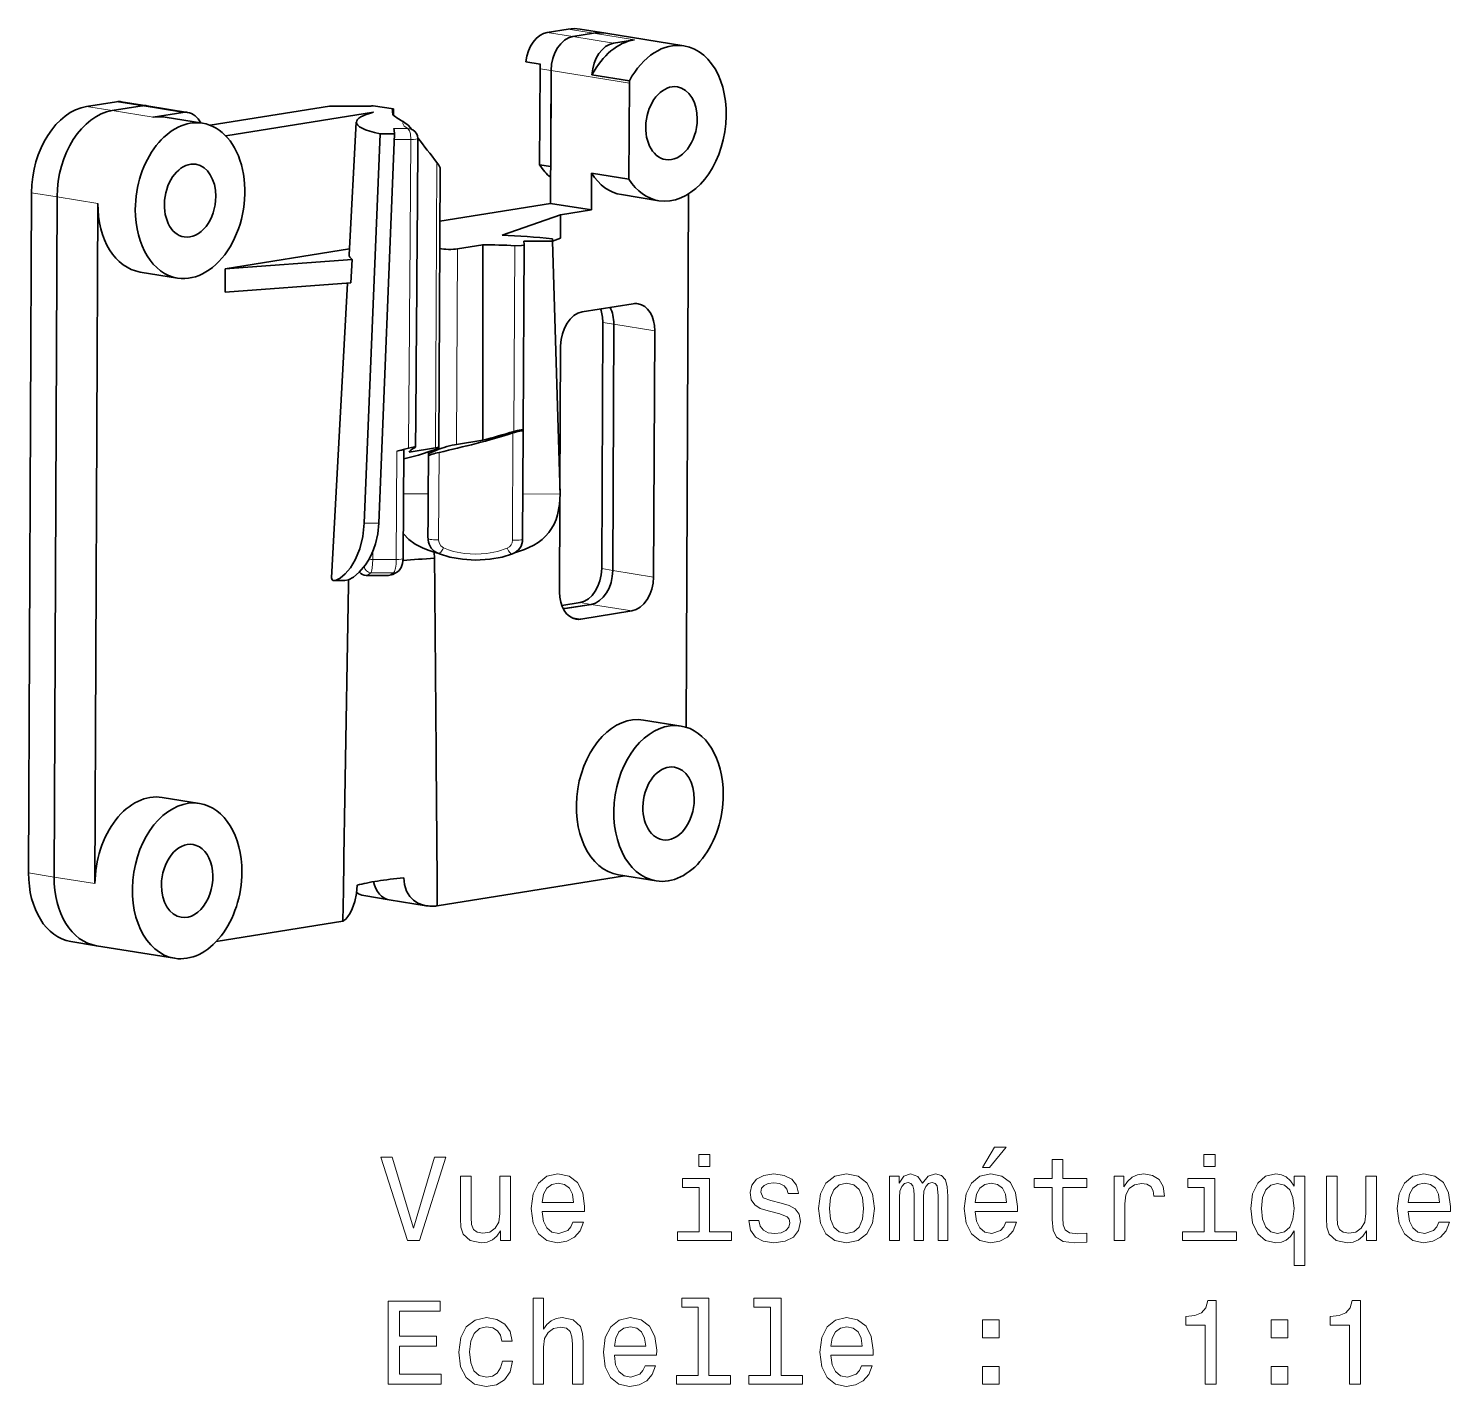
# Model space of a CAD drawing. Extents: x 386 to 1062, y 188 to 634.
# Drawn here: x 823.3 to 883.2, y 572.4 to 629.6 of the extents above; entities that cross this region are included whole.
import ezdxf

# ---------------------------------------------------------------- set-up
doc = ezdxf.new("R2010")
doc.units = 0

msp = doc.modelspace()

# ---------------------------------------------------------------- linework, layer by layer
at = {"color": 7, "lineweight": 35, "ltscale": 0.022104}
for p, q in [((845.157, 629.396), (846.03, 629.536)), ((847.104, 629.363), (846.231, 629.223)), ((846.231, 629.223), (847.104, 629.363)), ((848.822, 629.086), (847.949, 628.946))]:
    msp.add_line(p, q, dxfattribs=at)
at = {"color": 7, "lineweight": 13, "ltscale": 0.027187}
for p, q in [((847.104, 629.363), (846.03, 629.536)), ((846.231, 629.223), (845.157, 629.396)), ((828.109, 626.309), (827.035, 626.482))]:
    msp.add_line(p, q, dxfattribs=at)
at = {"color": 7, "lineweight": 35, "ltscale": 0.027187}
for p, q in [((847.616, 629.364), (846.542, 629.537)), ((826.189, 590.97), (825.115, 591.143))]:
    msp.add_line(p, q, dxfattribs=at)
at = {"color": 7, "lineweight": 13, "ltscale": 0.043501}
for p, q in [((846.231, 629.223), (847.949, 628.946)), ((847.104, 629.363), (848.822, 629.086)), ((828.109, 626.309), (829.827, 626.032)), ((847, 605.331), (848.718, 605.054))]:
    msp.add_line(p, q, dxfattribs=at)
at = {"color": 7, "lineweight": 35, "ltscale": 0.08337}
msp.add_line((847.616, 629.364), (850.908, 628.833), dxfattribs=at)
at = {"color": 7, "lineweight": 35, "ltscale": 0.015407}
msp.add_line((844.864, 628.068), (844.256, 628.166), dxfattribs=at)
at = {"color": 7, "lineweight": 35, "ltscale": 0.101029}
for p, q in [((844.835, 623.828), (844.852, 627.869)), ((848.61, 627.263), (848.593, 623.222))]:
    msp.add_line(p, q, dxfattribs=at)
at = {"color": 7, "lineweight": 13, "ltscale": 0.01178}
for p, q in [((845.318, 627.794), (844.852, 627.869)), ((847, 605.331), (846.535, 605.406))]:
    msp.add_line(p, q, dxfattribs=at)
at = {"color": 7, "lineweight": 35, "ltscale": 0.139728}
msp.add_line((845.318, 627.794), (845.293, 622.205), dxfattribs=at)
at = {"color": 7, "lineweight": 35, "ltscale": 0.101031}
msp.add_line((845.3, 623.753), (845.318, 627.794), dxfattribs=at)
at = {"color": 7, "lineweight": 13, "ltscale": 0.083376}
msp.add_line((845.318, 627.794), (848.61, 627.263), dxfattribs=at)
at = {"color": 7, "lineweight": 35, "ltscale": 0.039875}
for p, q in [((847.038, 627.615), (848.613, 627.361)), ((829.081, 625.83), (830.656, 625.576)), ((847.018, 623.476), (848.593, 623.222)), ((848.282, 622.571), (849.857, 622.317)), ((828.03, 619.315), (829.605, 619.061)), ((828.958, 597.209), (830.532, 596.955)), ((848.158, 593.95), (849.733, 593.696))]:
    msp.add_line(p, q, dxfattribs=at)
at = {"color": 7, "lineweight": 35, "ltscale": 0.031829}
for p, q in [((827.035, 626.482), (825.778, 626.28)), ((829.827, 626.032), (828.57, 625.829))]:
    msp.add_line(p, q, dxfattribs=at)
at = {"color": 7, "lineweight": 35, "ltscale": 0.02719}
msp.add_line((828.311, 626.309), (827.237, 626.482), dxfattribs=at)
at = {"color": 7, "lineweight": 13, "ltscale": 0.027189}
for p, q in [((826.852, 626.107), (825.778, 626.28)), ((824.533, 622.479), (823.46, 622.652)), ((824.41, 593.858), (823.336, 594.031))]:
    msp.add_line(p, q, dxfattribs=at)
at = {"color": 7, "lineweight": 35, "ltscale": 0.031828}
for p, q in [((826.852, 626.107), (828.109, 626.309)), ((828.109, 626.309), (826.852, 626.107))]:
    msp.add_line(p, q, dxfattribs=at)
at = {"color": 7, "lineweight": 13, "ltscale": 0.043499}
for p, q in [((826.852, 626.107), (828.57, 625.829)), ((824.533, 622.479), (826.251, 622.202)), ((847.958, 617.123), (849.676, 616.846)), ((847.913, 606.76), (849.631, 606.483)), ((824.41, 593.858), (826.128, 593.581))]:
    msp.add_line(p, q, dxfattribs=at)
at = {"color": 7, "lineweight": 35, "ltscale": 0.043499}
for p, q in [((828.311, 626.309), (830.028, 626.032)), ((845.293, 622.205), (847.011, 621.928))]:
    msp.add_line(p, q, dxfattribs=at)
at = {"color": 7, "lineweight": 35, "ltscale": 0.126992}
msp.add_line((830.979, 625.488), (835.995, 626.295), dxfattribs=at)
at = {"color": 7, "lineweight": 35, "ltscale": 0.157205}
msp.add_line((837.842, 626.038), (831.634, 625.04), dxfattribs=at)
at = {"color": 7, "lineweight": 35, "ltscale": 0.039316}
msp.add_line((837.567, 626.291), (835.995, 626.295), dxfattribs=at)
at = {"color": 7, "lineweight": 35, "ltscale": 0.001338}
msp.add_line((837.831, 626.313), (837.778, 626.305), dxfattribs=at)
at = {"color": 7, "lineweight": 35, "ltscale": 0.021751}
msp.add_line((837.831, 626.313), (838.69, 626.175), dxfattribs=at)
at = {"color": 7, "lineweight": 35, "ltscale": 0.001167}
msp.add_line((838.69, 626.175), (838.644, 626.167), dxfattribs=at)
at = {"color": 7, "lineweight": 35, "ltscale": 0.002005}
msp.add_line((838.644, 626.167), (838.65, 626.087), dxfattribs=at)
at = {"color": 7, "lineweight": 35, "ltscale": 0.004006}
msp.add_line((838.65, 626.087), (838.662, 625.928), dxfattribs=at)
at = {"color": 7, "lineweight": 35, "ltscale": 0.0067}
msp.add_line((838.69, 626.175), (838.689, 625.907), dxfattribs=at)
at = {"color": 7, "lineweight": 35, "ltscale": 0.139892}
msp.add_line((837.124, 625.626), (836.822, 620.039), dxfattribs=at)
at = {"color": 7, "lineweight": 35, "ltscale": 0.001616}
msp.add_line((838.707, 625.351), (838.711, 625.287), dxfattribs=at)
at = {"color": 7, "lineweight": 13, "ltscale": 0.014444}
msp.add_line((839.284, 625.35), (838.707, 625.351), dxfattribs=at)
at = {"color": 7, "lineweight": 35, "ltscale": 0.004088}
msp.add_line((838.711, 625.287), (838.724, 625.124), dxfattribs=at)
at = {"color": 7, "lineweight": 35, "ltscale": 0.409737}
msp.add_line((837.46, 608.749), (838.121, 625.125), dxfattribs=at)
at = {"color": 7, "lineweight": 35, "ltscale": 0.409705}
msp.add_line((838.724, 625.124), (838.07, 608.748), dxfattribs=at)
at = {"color": 7, "lineweight": 35, "ltscale": 0.015083}
msp.add_line((838.724, 625.124), (838.121, 625.125), dxfattribs=at)
at = {"color": 7, "lineweight": 13, "ltscale": 0.017618}
msp.add_line((839.419, 624.89), (838.715, 624.892), dxfattribs=at)
at = {"color": 7, "lineweight": 13, "ltscale": 0.300081}
msp.add_line((840.51, 623.923), (840.458, 611.92), dxfattribs=at)
at = {"color": 7, "lineweight": 35, "ltscale": 0.294729}
msp.add_line((840.6, 611.922), (840.651, 623.712), dxfattribs=at)
at = {"color": 7, "lineweight": 35, "ltscale": 0.011781}
msp.add_line((845.3, 623.753), (844.835, 623.828), dxfattribs=at)
at = {"color": 7, "lineweight": 35, "ltscale": 0.038698}
msp.add_line((847.018, 623.476), (847.011, 621.928), dxfattribs=at)
at = {"color": 7, "lineweight": 35}
for p, q in [((823.336, 594.031), (823.46, 622.652)), ((824.533, 622.479), (824.41, 593.858)), ((824.41, 593.858), (824.533, 622.479)), ((851, 600.161), (851.097, 622.602)), ((826.251, 622.202), (826.128, 593.581))]:
    msp.add_line(p, q, dxfattribs=at)
at = {"color": 7, "lineweight": 35, "ltscale": 0.117812}
msp.add_line((840.641, 621.457), (845.293, 622.205), dxfattribs=at)
at = {"color": 7, "lineweight": 35, "ltscale": 0.065301}
msp.add_line((845.72, 621.72), (843.253, 620.862), dxfattribs=at)
at = {"color": 7, "lineweight": 35, "ltscale": 0.024674}
for p, q in [((845.72, 621.72), (845.716, 620.733)), ((831.612, 619.451), (831.608, 618.464))]:
    msp.add_line(p, q, dxfattribs=at)
at = {"color": 7, "lineweight": 35, "ltscale": 0.032696}
msp.add_line((847.011, 621.928), (845.72, 621.72), dxfattribs=at)
at = {"color": 7, "lineweight": 35, "ltscale": 0.026837}
msp.add_line((841.379, 620.291), (842.439, 620.461), dxfattribs=at)
at = {"color": 7, "lineweight": 35, "ltscale": 0.205521}
msp.add_line((842.439, 620.461), (842.449, 612.24), dxfattribs=at)
at = {"color": 7, "lineweight": 35, "ltscale": 0.1947}
msp.add_line((844.145, 612.681), (844.185, 620.469), dxfattribs=at)
at = {"color": 7, "lineweight": 35, "ltscale": 0.003618}
msp.add_line((844.185, 620.469), (844.174, 620.614), dxfattribs=at)
at = {"color": 7, "lineweight": 35, "ltscale": 0.030193}
msp.add_line((844.174, 620.614), (845.382, 620.611), dxfattribs=at)
at = {"color": 7, "lineweight": 35, "ltscale": 0.002447}
msp.add_line((845.382, 620.611), (845.374, 620.708), dxfattribs=at)
at = {"color": 7, "lineweight": 35, "ltscale": 0.008855}
msp.add_line((845.716, 620.733), (845.381, 620.617), dxfattribs=at)
at = {"color": 7, "lineweight": 35, "ltscale": 0.266017}
msp.add_line((845.382, 620.611), (845.696, 609.975), dxfattribs=at)
at = {"color": 7, "lineweight": 35, "ltscale": 0.132255}
msp.add_line((836.835, 620.291), (831.612, 619.451), dxfattribs=at)
at = {"color": 7, "lineweight": 35, "ltscale": 0.133621}
msp.add_line((831.612, 619.451), (836.942, 619.847), dxfattribs=at)
at = {"color": 7, "lineweight": 35, "ltscale": 0.02479}
msp.add_line((836.942, 619.847), (836.893, 618.857), dxfattribs=at)
at = {"color": 7, "lineweight": 13, "ltscale": 0.205706}
msp.add_line((841.379, 620.291), (841.344, 612.063), dxfattribs=at)
at = {"color": 7, "lineweight": 13, "ltscale": 0.195504}
msp.add_line((843.747, 612.604), (843.797, 620.424), dxfattribs=at)
at = {"color": 7, "lineweight": 35, "ltscale": 0.132482}
msp.add_line((831.608, 618.464), (836.893, 618.857), dxfattribs=at)
at = {"color": 7, "lineweight": 35, "ltscale": 0.310385}
msp.add_line((836.757, 618.847), (836.086, 606.45), dxfattribs=at)
at = {"color": 7, "lineweight": 35, "ltscale": 0.05426}
for p, q in [((848.774, 617.983), (846.631, 617.638)), ((848.718, 605.054), (846.575, 604.709))]:
    msp.add_line(p, q, dxfattribs=at)
at = {"color": 7, "lineweight": 35, "ltscale": 0.259075}
for p, q in [((847.448, 606.835), (847.493, 617.198)), ((849.631, 606.483), (849.676, 616.846))]:
    msp.add_line(p, q, dxfattribs=at)
at = {"color": 7, "lineweight": 13, "ltscale": 0.011782}
for p, q in [((847.958, 617.123), (847.493, 617.198)), ((847.913, 606.76), (847.448, 606.835))]:
    msp.add_line(p, q, dxfattribs=at)
at = {"color": 7, "lineweight": 35, "ltscale": 0.259077}
msp.add_line((847.913, 606.76), (847.958, 617.123), dxfattribs=at)
msp.add_line((847.913, 606.76), (847.958, 617.123), dxfattribs=at)
at = {"color": 7, "lineweight": 35, "ltscale": 0.151811}
msp.add_line((845.691, 610.137), (845.717, 616.209), dxfattribs=at)
at = {"color": 7, "lineweight": 35, "ltscale": 0.001305}
msp.add_line((844.138, 612.629), (844.145, 612.68), dxfattribs=at)
at = {"color": 7, "lineweight": 35, "ltscale": 0.027995}
for p, q in [((842.449, 612.24), (841.344, 612.063)), ((840.458, 611.92), (839.352, 611.742))]:
    msp.add_line(p, q, dxfattribs=at)
at = {"color": 7, "lineweight": 13, "ltscale": 0.112736}
msp.add_line((843.69, 608.034), (843.71, 612.543), dxfattribs=at)
at = {"color": 7, "lineweight": 35, "ltscale": 0.113838}
for p, q in [((844.119, 608.075), (844.138, 612.629)), ((839.118, 611.822), (839.099, 607.268))]:
    msp.add_line(p, q, dxfattribs=at)
at = {"color": 7, "lineweight": 13, "ltscale": 0.113812}
msp.add_line((838.802, 607.221), (838.822, 611.774), dxfattribs=at)
at = {"color": 7, "lineweight": 35, "ltscale": 0.012872}
msp.add_line((838.822, 611.774), (839.32, 611.904), dxfattribs=at)
at = {"color": 7, "lineweight": 35, "ltscale": 0.01601}
msp.add_line((839.117, 611.452), (839.736, 611.614), dxfattribs=at)
at = {"color": 7, "lineweight": 35, "ltscale": 0.016262}
msp.add_line((839.736, 611.614), (840.355, 611.815), dxfattribs=at)
at = {"color": 7, "lineweight": 35, "ltscale": 0.038106}
msp.add_line((840.155, 611.511), (840.147, 609.987), dxfattribs=at)
at = {"color": 7, "lineweight": 13, "ltscale": 0.087241}
msp.add_line((840.149, 608.097), (840.164, 611.586), dxfattribs=at)
at = {"color": 7, "lineweight": 35, "ltscale": 0.005972}
msp.add_line((840.156, 611.75), (840.155, 611.511), dxfattribs=at)
at = {"color": 7, "lineweight": 35, "ltscale": 0.002499}
msp.add_line((840.164, 611.586), (840.177, 611.685), dxfattribs=at)
at = {"color": 7, "lineweight": 35, "ltscale": 0.010434}
msp.add_line((840.177, 611.685), (840.562, 611.848), dxfattribs=at)
at = {"color": 7, "lineweight": 35, "ltscale": 0.001799}
msp.add_line((840.177, 611.757), (840.177, 611.685), dxfattribs=at)
at = {"color": 7, "lineweight": 13, "ltscale": 0.001138}
msp.add_line((840.562, 611.893), (840.562, 611.848), dxfattribs=at)
at = {"color": 7, "lineweight": 13, "ltscale": 0.0919}
msp.add_line((840.587, 608.052), (840.603, 611.728), dxfattribs=at)
at = {"color": 7, "lineweight": 13, "ltscale": 0.003476}
msp.add_line((839.249, 609.989), (839.11, 609.989), dxfattribs=at)
at = {"color": 7, "lineweight": 13, "ltscale": 0.022453}
msp.add_line((840.147, 609.987), (839.249, 609.989), dxfattribs=at)
at = {"color": 7, "lineweight": 13, "ltscale": 0.039476}
msp.add_line((845.696, 609.975), (844.117, 609.978), dxfattribs=at)
at = {"color": 7, "lineweight": 35, "ltscale": 2.59848e-05}
msp.add_line((845.696, 609.974), (845.696, 609.975), dxfattribs=at)
at = {"color": 7, "lineweight": 35, "ltscale": 0.095045}
msp.add_line((845.673, 605.846), (845.689, 609.648), dxfattribs=at)
at = {"color": 7, "lineweight": 13, "ltscale": 0.015248}
msp.add_line((838.07, 608.747), (837.46, 608.749), dxfattribs=at)
at = {"color": 7, "lineweight": 35, "ltscale": 2.74658e-05}
msp.add_line((838.07, 608.747), (838.07, 608.748), dxfattribs=at)
at = {"color": 7, "lineweight": 13, "ltscale": 0.016118}
msp.add_line((840.137, 608.255), (840.14, 608.9), dxfattribs=at)
at = {"color": 7, "lineweight": 35, "ltscale": 0.015834}
msp.add_line((840.137, 608.256), (840.14, 608.889), dxfattribs=at)
at = {"color": 7, "lineweight": 35, "ltscale": 0.000267046}
msp.add_line((840.14, 608.889), (840.14, 608.9), dxfattribs=at)
at = {"color": 7, "lineweight": 35, "ltscale": 0.001396}
msp.add_line((840.137, 608.256), (840.139, 608.2), dxfattribs=at)
at = {"color": 7, "lineweight": 13, "ltscale": 0.00397}
msp.add_line((840.137, 608.255), (840.149, 608.097), dxfattribs=at)
at = {"color": 7, "lineweight": 13, "ltscale": 0.001379}
for p, q in [((840.139, 608.2), (840.137, 608.255)), ((840.151, 608.041), (840.149, 608.097))]:
    msp.add_line(p, q, dxfattribs=at)
at = {"color": 7, "lineweight": 35, "ltscale": 0.00397}
msp.add_line((840.139, 608.2), (840.151, 608.041), dxfattribs=at)
at = {"color": 7, "lineweight": 13, "ltscale": 0.008835}
msp.add_line((837.822, 607.223), (837.824, 607.577), dxfattribs=at)
at = {"color": 7, "lineweight": 35, "ltscale": 0.006595}
msp.add_line((840.395, 607.533), (840.414, 607.27), dxfattribs=at)
at = {"color": 7, "lineweight": 35, "ltscale": 0.000567943}
msp.add_line((840.395, 607.533), (840.413, 607.519), dxfattribs=at)
at = {"color": 7, "lineweight": 35, "ltscale": 0.00354}
msp.add_line((840.55, 607.483), (840.413, 607.519), dxfattribs=at)
at = {"color": 7, "lineweight": 13, "ltscale": 0.024497}
msp.add_line((837.822, 607.223), (838.802, 607.221), dxfattribs=at)
at = {"color": 7, "lineweight": 35, "ltscale": 0.000338776}
msp.add_line((836.086, 606.443), (836.086, 606.43), dxfattribs=at)
at = {"color": 7, "lineweight": 35, "ltscale": 0.000366367}
msp.add_line((836.087, 606.415), (836.086, 606.43), dxfattribs=at)
at = {"color": 7, "lineweight": 35, "ltscale": 0.011549}
msp.add_line((836.644, 606.331), (836.182, 606.332), dxfattribs=at)
at = {"color": 7, "lineweight": 35, "ltscale": 0.022754}
msp.add_line((838.449, 606.542), (837.539, 606.544), dxfattribs=at)
at = {"color": 7, "lineweight": 13, "ltscale": 0.023929}
msp.add_line((837.734, 606.662), (838.691, 606.66), dxfattribs=at)
at = {"color": 7, "lineweight": 35, "ltscale": 0.019416}
msp.add_line((845.768, 605.283), (846.535, 605.406), dxfattribs=at)
at = {"color": 7, "lineweight": 35, "ltscale": 0.00156}
msp.add_line((845.883, 605.151), (845.821, 605.161), dxfattribs=at)
at = {"color": 7, "lineweight": 35, "ltscale": 0.029616}
msp.add_line((845.83, 605.143), (847, 605.331), dxfattribs=at)
at = {"color": 7, "lineweight": 35, "ltscale": 0.028293}
msp.add_line((845.883, 605.151), (847, 605.331), dxfattribs=at)
at = {"color": 7, "lineweight": 13, "ltscale": 0.009937}
msp.add_line((846.183, 604.773), (846.575, 604.709), dxfattribs=at)
at = {"color": 7, "lineweight": 35, "ltscale": 0.039876}
msp.add_line((849.21, 600.466), (850.784, 600.212), dxfattribs=at)
at = {"color": 7, "lineweight": 35, "ltscale": 0.032014}
msp.add_line((840.521, 593.923), (840.531, 592.642), dxfattribs=at)
at = {"color": 7, "lineweight": 35, "ltscale": 0.199522}
msp.add_line((840.531, 592.642), (848.411, 593.909), dxfattribs=at)
at = {"color": 7, "lineweight": 35, "ltscale": 0.032141}
msp.add_line((836.578, 593.288), (836.557, 592.003), dxfattribs=at)
at = {"color": 7, "lineweight": 35, "ltscale": 0.027186}
msp.add_line((838.51, 592.902), (837.437, 593.076), dxfattribs=at)
at = {"color": 7, "lineweight": 35, "ltscale": 0.039461}
msp.add_line((838.51, 592.902), (840.068, 592.651), dxfattribs=at)
at = {"color": 7, "lineweight": 35, "ltscale": 0.134873}
msp.add_line((831.23, 591.146), (836.557, 592.003), dxfattribs=at)
at = {"color": 7, "lineweight": 35, "ltscale": 0.083376}
msp.add_line((826.189, 590.97), (829.481, 590.439), dxfattribs=at)
at = {"color": 7, "lineweight": 13}
for points in [[(839.093, 625.642), (839.087, 625.57), (839.103, 625.515), (839.142, 625.459), (839.284, 625.35)], [(839.284, 625.35), (839.311, 625.329), (839.359, 625.249), (839.396, 625.128), (839.419, 624.89)], [(840.792, 607.712), (840.679, 607.796), (840.607, 607.923), (840.587, 608.052)], [(842.145, 607.449), (841.672, 607.478), (841.215, 607.563), (840.998, 607.629), (840.792, 607.712)], [(843.474, 607.692), (843.056, 607.553), (842.607, 607.474), (842.145, 607.449)], [(837.822, 607.223), (837.793, 606.854), (837.759, 606.716), (837.734, 606.662)], [(838.802, 607.221), (838.793, 607.028), (838.766, 606.853), (838.723, 606.714), (838.691, 606.66)], [(837.539, 606.544), (837.59, 606.556), (837.734, 606.662)], [(838.691, 606.66), (838.551, 606.571), (838.449, 606.542)]]:
    msp.add_lwpolyline(points, dxfattribs=at)
at = {"color": 7, "lineweight": 35}
for points in [[(839.455, 625.319), (839.31, 625.488), (839.166, 625.597), (839.093, 625.642)], [(840.651, 623.712), (840.65, 623.717), (840.642, 623.733), (840.592, 623.812), (840.51, 623.923)], [(843.797, 620.424), (844.067, 620.431), (844.167, 620.452), (844.181, 620.461), (844.185, 620.467), (844.185, 620.469)], [(844.145, 612.68), (844.145, 612.682), (844.144, 612.683), (844.14, 612.685), (844.124, 612.686), (843.91, 612.648), (843.747, 612.604)], [(839.32, 611.904), (839.568, 611.956), (839.594, 611.958), (839.611, 611.957), (839.614, 611.955), (839.615, 611.954), (839.616, 611.952)], [(843.782, 607.499), (844.204, 607.634), (844.593, 607.818), (844.771, 607.931), (844.936, 608.058), (845.087, 608.2), (845.223, 608.356), (845.341, 608.524), (845.443, 608.706), (845.527, 608.898), (845.594, 609.101), (845.678, 609.528), (845.696, 609.974)], [(837.46, 608.749), (837.401, 608.193), (837.272, 607.671), (837.08, 607.208), (836.875, 606.87), (836.657, 606.612), (836.449, 606.439), (836.274, 606.35), (836.182, 606.332)], [(836.644, 606.331), (836.798, 606.367), (837.006, 606.482), (837.247, 606.684), (837.51, 606.998), (837.634, 607.19), (837.747, 607.403), (837.847, 607.635), (837.93, 607.883), (838.026, 608.305), (838.07, 608.747)], [(839.103, 608.294), (839.335, 608.063), (839.604, 607.869), (839.904, 607.71), (840.144, 607.613), (840.395, 607.533)], [(839.099, 607.268), (839.073, 607.047), (839.015, 606.886), (838.93, 606.762), (838.862, 606.703)], [(842.141, 607.197), (841.591, 607.228), (841.058, 607.319), (840.618, 607.455), (840.557, 607.48)], [(843.693, 607.456), (843.263, 607.323), (842.743, 607.231), (842.141, 607.197)], [(838.862, 606.703), (838.657, 606.588), (838.477, 606.543), (838.449, 606.542)], [(837.165, 593.514), (837.137, 593.166), (837.064, 592.828), (836.955, 592.522), (836.866, 592.343), (836.772, 592.196), (836.683, 592.092), (836.601, 592.029)], [(839.12, 593.828), (839.147, 593.54), (839.234, 593.27), (839.38, 593.035), (839.532, 592.883), (839.712, 592.766), (839.913, 592.686), (840.068, 592.651)]]:
    msp.add_lwpolyline(points, dxfattribs=at)
at = {"color": 7, "lineweight": 13}
for points in [[(852.001, 582.184), (851.532, 582.184), (851.532, 581.679), (852.001, 581.679)], [(863.47, 581.639), (863.767, 581.639), (864.468, 582.496), (863.974, 582.496)], [(873.254, 582.184), (872.785, 582.184), (872.785, 581.679), (873.254, 581.679)], [(840.407, 582.068), (839.529, 579.087), (838.627, 582.068), (838.148, 582.068), (839.277, 578.563), (839.782, 578.563), (840.886, 582.068)], [(866.405, 580.802), (866.405, 579.445), (866.435, 579.006), (866.576, 578.704), (866.859, 578.527), (867.338, 578.467), (867.862, 578.492), (867.862, 578.875), (867.479, 578.845), (867.131, 578.885), (866.944, 579.011), (866.864, 579.223), (866.849, 579.521), (866.849, 580.802), (867.862, 580.802), (867.862, 581.18), (866.849, 581.18), (866.849, 581.972), (866.405, 581.972), (866.405, 581.18), (865.638, 581.18), (865.638, 580.802)], [(843.609, 581.271), (843.166, 581.271), (843.166, 579.707), (843.115, 579.344), (842.969, 579.082), (842.742, 578.921), (842.444, 578.87), (842.207, 578.911), (842.056, 579.032), (841.97, 579.238), (841.95, 579.531), (841.95, 581.271), (841.506, 581.271), (841.506, 579.491), (841.522, 579.133), (841.617, 578.835), (841.91, 578.563), (842.379, 578.467), (842.631, 578.502), (842.848, 578.593), (843.035, 578.749), (843.186, 578.976), (843.186, 578.563), (843.609, 578.563)], [(844.946, 579.788), (846.721, 579.788), (846.726, 579.995), (846.646, 580.575), (846.424, 581.009), (846.071, 581.271), (845.602, 581.367), (845.143, 581.266), (844.79, 580.983), (844.563, 580.524), (844.482, 579.919), (844.558, 579.299), (844.785, 578.845), (845.133, 578.563), (845.586, 578.467), (845.98, 578.532), (846.303, 578.704), (846.54, 578.976), (846.676, 579.339), (846.237, 579.339), (846.146, 579.138), (846.015, 578.986), (845.642, 578.865), (845.354, 578.921), (845.138, 579.097), (844.996, 579.385), (844.946, 579.773)], [(844.946, 580.161), (845.001, 580.509), (845.138, 580.767), (845.344, 580.923), (845.617, 580.978), (845.884, 580.923), (846.091, 580.767), (846.217, 580.509), (846.262, 580.161)], [(851.986, 578.936), (851.986, 581.18), (850.846, 581.18), (850.846, 580.802), (851.542, 580.802), (851.542, 578.936), (850.635, 578.936), (850.635, 578.563), (852.904, 578.563), (852.904, 578.936)], [(854.992, 580.141), (854.563, 580.242), (854.246, 580.358), (854.14, 580.595), (854.17, 580.761), (854.276, 580.883), (854.447, 580.958), (854.694, 580.988), (854.932, 580.958), (855.118, 580.867), (855.239, 580.731), (855.29, 580.55), (855.723, 580.55), (855.723, 580.56), (855.648, 580.888), (855.441, 581.145), (855.118, 581.306), (854.694, 581.367), (854.266, 581.306), (853.953, 581.14), (853.756, 580.893), (853.696, 580.58), (853.741, 580.277), (853.883, 580.065), (854.115, 579.914), (854.452, 579.808), (854.947, 579.687), (855.249, 579.561), (855.33, 579.46), (855.36, 579.309), (855.315, 579.122), (855.194, 578.981), (854.997, 578.89), (854.735, 578.86), (854.457, 578.89), (854.256, 578.996), (854.12, 579.168), (854.064, 579.405), (853.635, 579.405), (853.706, 579.001), (853.913, 578.709), (854.241, 578.532), (854.694, 578.467), (855.169, 578.532), (855.517, 578.709), (855.728, 578.991), (855.804, 579.359), (855.749, 579.677), (855.592, 579.894), (855.335, 580.035)], [(856.571, 579.914), (856.651, 579.299), (856.883, 578.845), (857.251, 578.563), (857.746, 578.467), (858.235, 578.563), (858.603, 578.84), (858.835, 579.294), (858.921, 579.914), (858.835, 580.529), (858.603, 580.988), (858.235, 581.266), (857.746, 581.367), (857.251, 581.266), (856.883, 580.983), (856.651, 580.529)], [(857.024, 579.919), (857.07, 580.373), (857.211, 580.701), (857.438, 580.903), (857.746, 580.973), (858.048, 580.903), (858.275, 580.706), (858.416, 580.373), (858.467, 579.919), (858.416, 579.46), (858.275, 579.127), (858.048, 578.926), (857.746, 578.86), (857.438, 578.926), (857.211, 579.127), (857.07, 579.46)], [(859.561, 578.563), (859.97, 578.563), (859.97, 580.373), (859.995, 580.645), (860.071, 580.842), (860.187, 580.958), (860.338, 581.004), (860.459, 580.963), (860.54, 580.862), (860.58, 580.691), (860.595, 580.464), (860.595, 578.563), (860.978, 578.563), (860.978, 580.373), (861.004, 580.64), (861.079, 580.837), (861.2, 580.958), (861.352, 581.004), (861.473, 580.963), (861.553, 580.862), (861.604, 580.464), (861.604, 578.563), (862.012, 578.563), (862.012, 580.434), (861.987, 580.822), (861.906, 581.12), (861.745, 581.301), (861.483, 581.367), (861.175, 581.266), (860.938, 580.973), (860.751, 581.261), (860.439, 581.367), (860.151, 581.266), (859.955, 580.983), (859.955, 581.271), (859.561, 581.271)], [(863.162, 579.788), (864.937, 579.788), (864.942, 579.995), (864.862, 580.575), (864.64, 581.009), (864.287, 581.271), (863.818, 581.367), (863.359, 581.266), (863.006, 580.983), (862.779, 580.524), (862.698, 579.919), (862.774, 579.299), (863.001, 578.845), (863.349, 578.563), (863.803, 578.467), (864.196, 578.532), (864.519, 578.704), (864.756, 578.976), (864.892, 579.339), (864.453, 579.339), (864.362, 579.138), (864.231, 578.986), (863.858, 578.865), (863.571, 578.921), (863.354, 579.097), (863.212, 579.385), (863.162, 579.773)], [(863.162, 580.161), (863.218, 580.509), (863.354, 580.767), (863.56, 580.923), (863.833, 580.978), (864.1, 580.923), (864.307, 580.767), (864.433, 580.509), (864.478, 580.161)], [(869.012, 578.563), (869.456, 578.563), (869.456, 580.111), (869.501, 580.484), (869.638, 580.751), (869.859, 580.913), (870.157, 580.968), (870.379, 580.933), (870.545, 580.832), (870.646, 580.661), (870.682, 580.429), (871.13, 580.429), (871.07, 580.837), (870.903, 581.13), (870.626, 581.306), (870.248, 581.367), (869.991, 581.326), (869.769, 581.225), (869.572, 581.054), (869.416, 580.822), (869.416, 581.271), (869.012, 581.271)], [(873.238, 578.936), (873.238, 581.18), (872.099, 581.18), (872.099, 580.802), (872.795, 580.802), (872.795, 578.936), (871.887, 578.936), (871.887, 578.563), (874.156, 578.563), (874.156, 578.936)], [(876.582, 580.852), (876.426, 581.079), (876.249, 581.241), (876.042, 581.331), (875.805, 581.367), (875.377, 581.266), (875.044, 580.983), (874.827, 580.529), (874.751, 579.919), (874.827, 579.304), (875.044, 578.85), (875.377, 578.563), (875.805, 578.467), (876.042, 578.497), (876.244, 578.583), (876.421, 578.739), (876.582, 578.976), (876.582, 577.514), (877.026, 577.514), (877.026, 581.271), (876.582, 581.271)], [(875.205, 579.919), (875.251, 580.368), (875.392, 580.696), (875.604, 580.898), (875.881, 580.968), (876.174, 580.898), (876.396, 580.701), (876.527, 580.373), (876.577, 579.919), (876.527, 579.46), (876.396, 579.133), (876.174, 578.931), (875.881, 578.865), (875.604, 578.931), (875.392, 579.133), (875.251, 579.465)], [(880.042, 581.271), (879.598, 581.271), (879.598, 579.707), (879.547, 579.344), (879.401, 579.082), (879.174, 578.921), (878.877, 578.87), (878.64, 578.911), (878.488, 579.032), (878.403, 579.238), (878.383, 579.531), (878.383, 581.271), (877.939, 581.271), (877.939, 579.491), (877.954, 579.133), (878.05, 578.835), (878.342, 578.563), (878.811, 578.467), (879.063, 578.502), (879.28, 578.593), (879.467, 578.749), (879.618, 578.976), (879.618, 578.563), (880.042, 578.563)], [(881.378, 579.788), (883.153, 579.788), (883.158, 579.995), (883.078, 580.575), (882.856, 581.009), (882.503, 581.271), (882.034, 581.367), (881.575, 581.266), (881.222, 580.983), (880.995, 580.524), (880.914, 579.919), (880.99, 579.299), (881.217, 578.845), (881.565, 578.563), (882.019, 578.467), (882.412, 578.532), (882.735, 578.704), (882.972, 578.976), (883.108, 579.339), (882.669, 579.339), (882.578, 579.138), (882.447, 578.986), (882.074, 578.865), (881.787, 578.921), (881.57, 579.097), (881.429, 579.385), (881.378, 579.773)], [(881.378, 580.161), (881.434, 580.509), (881.57, 580.767), (881.777, 580.923), (882.049, 580.978), (882.316, 580.923), (882.523, 580.767), (882.649, 580.509), (882.694, 580.161)], [(838.47, 572.516), (840.689, 572.516), (840.689, 572.939), (838.934, 572.939), (838.934, 574.125), (840.498, 574.125), (840.498, 574.543), (838.934, 574.543), (838.934, 575.592), (840.649, 575.592), (840.649, 576.016), (838.47, 576.016)], [(844.558, 572.516), (845.001, 572.516), (845.001, 574.079), (845.047, 574.437), (845.193, 574.7), (845.42, 574.861), (845.723, 574.921), (845.965, 574.871), (846.116, 574.735), (846.192, 574.508), (846.217, 574.205), (846.217, 572.516), (846.661, 572.516), (846.661, 574.296), (846.64, 574.654), (846.55, 574.952), (846.252, 575.224), (845.788, 575.32), (845.536, 575.285), (845.319, 575.189), (845.138, 575.037), (845.001, 574.831), (845.001, 576.137), (844.558, 576.137)], [(851.512, 575.764), (851.512, 572.889), (850.599, 572.889), (850.599, 572.516), (852.864, 572.516), (852.864, 572.889), (851.956, 572.889), (851.956, 576.137), (850.816, 576.137), (850.816, 575.764)], [(854.548, 575.764), (854.548, 572.889), (853.635, 572.889), (853.635, 572.516), (855.9, 572.516), (855.9, 572.889), (854.992, 572.889), (854.992, 576.137), (853.852, 576.137), (853.852, 575.764)], [(872.835, 572.516), (873.294, 572.516), (873.294, 576.041), (872.951, 576.041), (872.86, 575.733), (872.679, 575.527), (872.401, 575.406), (872.018, 575.365), (872.018, 575.007), (872.835, 575.007)], [(878.907, 572.516), (879.366, 572.516), (879.366, 576.041), (879.023, 576.041), (878.932, 575.733), (878.751, 575.527), (878.473, 575.406), (878.09, 575.365), (878.09, 575.007), (878.907, 575.007)], [(843.246, 574.326), (843.685, 574.326), (843.594, 574.73), (843.377, 575.047), (843.04, 575.244), (842.601, 575.32), (842.117, 575.219), (841.749, 574.937), (841.517, 574.478), (841.436, 573.862), (841.511, 573.252), (841.738, 572.798), (842.096, 572.516), (842.586, 572.42), (843.019, 572.496), (843.357, 572.707), (843.589, 573.04), (843.69, 573.484), (843.267, 573.484), (843.191, 573.202), (843.05, 572.99), (842.848, 572.859), (842.601, 572.818), (842.293, 572.884), (842.071, 573.086), (841.935, 573.414), (841.89, 573.878), (841.935, 574.331), (842.076, 574.659), (842.303, 574.861), (842.601, 574.932), (842.863, 574.886), (843.06, 574.77), (843.191, 574.578)], [(847.982, 573.741), (849.757, 573.741), (849.762, 573.948), (849.682, 574.528), (849.46, 574.962), (849.107, 575.224), (848.638, 575.32), (848.179, 575.219), (847.826, 574.937), (847.599, 574.478), (847.518, 573.872), (847.594, 573.252), (847.821, 572.798), (848.169, 572.516), (848.622, 572.42), (849.016, 572.486), (849.339, 572.657), (849.576, 572.929), (849.712, 573.292), (849.273, 573.292), (849.182, 573.091), (849.051, 572.939), (848.678, 572.818), (848.39, 572.874), (848.174, 573.05), (848.032, 573.338), (847.982, 573.726)], [(857.09, 573.741), (858.865, 573.741), (858.87, 573.948), (858.79, 574.528), (858.568, 574.962), (858.215, 575.224), (857.746, 575.32), (857.287, 575.219), (856.934, 574.937), (856.707, 574.478), (856.626, 573.872), (856.702, 573.252), (856.929, 572.798), (857.277, 572.516), (857.73, 572.42), (858.124, 572.486), (858.447, 572.657), (858.684, 572.929), (858.82, 573.292), (858.381, 573.292), (858.29, 573.091), (858.159, 572.939), (857.786, 572.818), (857.499, 572.874), (857.282, 573.05), (857.14, 573.338), (857.09, 573.726)], [(863.47, 574.473), (864.166, 574.473), (864.166, 575.224), (863.47, 575.224)], [(875.614, 574.473), (876.31, 574.473), (876.31, 575.224), (875.614, 575.224)], [(847.982, 574.115), (848.037, 574.463), (848.174, 574.72), (848.38, 574.876), (848.653, 574.932), (848.92, 574.876), (849.127, 574.72), (849.253, 574.463), (849.298, 574.115)], [(857.09, 574.115), (857.146, 574.463), (857.282, 574.72), (857.488, 574.876), (857.761, 574.932), (858.028, 574.876), (858.235, 574.72), (858.361, 574.463), (858.406, 574.115)], [(863.47, 572.516), (864.166, 572.516), (864.166, 573.267), (863.47, 573.267)], [(875.614, 572.516), (876.31, 572.516), (876.31, 573.267), (875.614, 573.267)]]:
    msp.add_lwpolyline(points, close=True, dxfattribs=at)
at = {"color": 7, "lineweight": 35}
for centre, radius, start, end in [((840.731, 628.577), 3.362, 232.03115, 240.84272), ((839.656, 625.605), 0.35, 231.02281, 242.60137), ((839.305, 624.929), 0.412, 1.05948, 62.60952), ((-18682.096, 768.093), 19522.336, 359.5417401, 359.5798469), ((973.765, 726.356), 168.076, 217.10227, 217.54923), ((842.39, 593.731), 26.73, 86.98297, 89.89599), ((842.436, 594.692), 26.182, 83.55694, 88.21261), ((832.862, 647.558), 36.657, 282.19055, 287.21276), ((832.135, 651.544), 40.634, 284.70386, 286.60436), ((839.586, 611.971), 0.0358, 287.364, 327.99896), ((840.808, 608.089), 0.659, 184.09527, 247.59322), ((843.456, 608.075), 0.663, 290.94928, 0.02504), ((-15170.306, 472.335), 16011.289, 0.4350992, 0.4828641), ((837.535, 606.889), 0.345, 215.13991, 270.55397), ((836.179, 606.417), 0.0921, 181.55135, 218.98965), ((836.175, 606.431), 0.098, 226.4845, 274.40141), ((17095.125, 330.042), 16260.678, 179.0263069, 179.072397), ((840.297, 594.106), 1.473, 261.05728, 272.91277)]:
    msp.add_arc(centre, radius, start, end, dxfattribs=at)
at = {"color": 7, "lineweight": 13}
for centre, radius, start, end in [((839.28, 624.905), 0.445, 61.15889, 89.4647), ((-18624.328, 767.628), 19464.27, 359.5416002, 359.5798264), ((843.323, 608.024), 0.366, 294.42469, 1.48902), ((837.765, 606.98), 0.32, 191.15184, 264.25748), ((838.719, 606.911), 0.252, 263.50903, 304.588)]:
    msp.add_arc(centre, radius, start, end, dxfattribs=at)
at = {"color": 7, "lineweight": 35}
for centre, major_axis, ratio, start_param, end_param in [((846.016, 626.279), (0.525, 3.258), 0.688745, 6.283075, 6.507115), ((845.152, 628.113), (0.207, 1.283), 0.688745, 0.22393, 1.640267), ((846.225, 627.94), (-0.207, -1.283), 0.688745, 3.365523, 4.936319), ((846.225, 627.94), (0.207, 1.283), 0.688745, 0.22393, 1.794726), ((848.808, 625.829), (-0.525, -3.258), 0.688745, 3.365523, 4.246842), ((847.943, 627.663), (-0.207, -1.283), 0.688745, 3.365523, 4.859904), ((847.09, 626.106), (0.525, 3.258), 0.688745, 6.283075, 6.507115), ((847.09, 626.106), (0.525, 3.258), 0.688745, 6.283075, 6.507115), ((850.382, 625.575), (-0.525, -3.258), 0.688745, 3.141592, 4.246842), ((850.382, 625.575), (-0.525, -3.258), 0.688745, 6.283185, 9.424777), ((845.76, 628.015), (0.207, 1.283), 0.688745, 1.640267, 1.794726), ((849.518, 627.409), (-0.207, -1.283), 0.688745, 4.859904, 4.936319), ((850.382, 625.575), (-0.247, -1.53), 0.688745, 3.141483, 6.283075), ((850.382, 625.575), (-0.247, -1.53), 0.688745, 1.794726, 3.141483), ((827.03, 625.199), (0.207, 1.283), 0.688745, 6.283184, 6.507116), ((825.764, 623.023), (0.525, 3.258), 0.688745, 0.223931, 1.794726), ((826.838, 622.85), (0.525, 3.258), 0.688745, 0.22393, 1.794726), ((826.838, 622.85), (0.525, 3.258), 0.688745, 0.223931, 1.794726), ((828.104, 625.026), (-0.207, -1.283), 0.688745, 3.141483, 3.365523), ((828.104, 625.026), (0.207, 1.283), 0.688745, 6.283075, 6.507116), ((828.556, 622.573), (-0.525, -3.258), 0.688745, 3.141483, 3.365523), ((829.821, 624.749), (-0.207, -1.283), 0.688745, 3.141483, 3.365523), ((829.821, 624.749), (-0.207, -1.283), 0.688745, 2.390716, 3.141483), ((842.269, 625.598), (-5.145, 0.022), 0.160997, 5.749041, 6.275174), ((837.564, 626.339), (-0.3, 0.001), 0.160997, 1.583805, 2.369203), ((830.13, 622.319), (-0.525, -3.258), 0.688745, 3.141483, 4.936319), ((830.13, 622.319), (-0.525, -3.258), 0.688745, 6.283075, 9.424668), ((842.269, 625.598), (-5.145, 0.022), 0.160997, 6.275174, 6.916912), ((850.382, 625.575), (-0.247, -1.53), 0.688745, 6.283075, 8.077912), ((830.13, 622.319), (-0.247, -1.53), 0.688745, 3.141483, 6.283075), ((830.13, 622.319), (-0.247, -1.53), 0.688745, 1.794726, 3.141483), ((846.625, 626.181), (0.525, 3.258), 0.688745, 2.482395, 2.758328), ((848.808, 625.829), (-0.525, -3.258), 0.688745, 5.623987, 6.283185), ((850.382, 625.575), (-0.525, -3.258), 0.688745, 5.623987, 6.283185), ((830.13, 622.319), (-0.247, -1.53), 0.688745, 6.283075, 8.077912), ((828.556, 622.573), (-0.525, -3.258), 0.688745, 4.936319, 6.283075), ((830.13, 622.319), (-0.525, -3.258), 0.688745, 4.936319, 6.283075), ((842.245, 620.008), (-5.423, 0.023), 0.160997, 6.275173, 6.49545), ((841.021, 620.349), (-0.5, 0.002), 0.160997, 0.691283, 2.369203), ((846.625, 616.355), (-0.207, -1.283), 0.688745, 3.365523, 4.936319), ((846.585, 617.052), (0.207, 1.283), 0.688745, 4.936319, 5.404851), ((847.05, 616.977), (-0.207, -1.283), 0.688745, 1.794726, 2.399871), ((847.05, 616.977), (0.207, 1.283), 0.688745, 4.936319, 5.540943), ((848.768, 616.7), (-0.207, -1.283), 0.688745, 3.141483, 3.365523), ((848.768, 616.7), (-0.207, -1.283), 0.688745, 1.794726, 3.141483), ((840.985, 611.933), (-0.5, -0.133), 0.093863, 3.888536, 5.694952), ((843.838, 612.55), (0.3, 0.08), 0.093863, 6.244666, 8.270549), ((838.818, 611.742), (-0.3, -0.08), 0.093863, 3.116507, 4.673999), ((842.374, 612.555), (3.021, 0.827), 0.104012, 2.70762, 3.098179), ((840.465, 611.665), (0.3, 0.08), 0.093863, 1.068508, 3.103138), ((840.099, 611.79), (0.5, 0.133), 0.093863, 5.223713, 6.257741), ((840.099, 611.79), (0.5, 0.133), 0.093878, 6.257721, 7.030314), ((840.099, 610.766), (-0.009, -3.97), 0.012838, 1.08132, 1.373302), ((842.186, 606.402), (-5.63, 0.024), 0.160997, 5.033195, 5.294562), ((846.54, 606.689), (0.207, 1.283), 0.688745, 3.365523, 4.936319), ((847.006, 606.614), (-0.207, -1.283), 0.688745, 0.22393, 1.794726), ((847.006, 606.614), (0.207, 1.283), 0.688745, 3.365523, 4.936319), ((842.186, 606.416), (-6.1, 0.026), 0.160997, 6.275187, 6.281841), ((842.186, 606.416), (-6.1, 0.026), 0.160997, 6.281841, 6.366964), ((848.723, 606.337), (-0.207, -1.283), 0.688745, 0.22393, 1.794726), ((846.581, 605.992), (-0.207, -1.283), 0.688745, 4.936319, 6.283075), ((846.581, 605.992), (-0.207, -1.283), 0.688745, 6.283075, 6.507115), ((848.684, 597.208), (-0.525, -3.258), 0.688745, 3.141483, 6.283075), ((850.259, 596.954), (-0.525, -3.258), 0.688745, 3.141483, 6.283075), ((850.259, 596.954), (-0.525, -3.258), 0.688745, 1.794726, 3.141483), ((850.259, 596.954), (-0.247, -1.53), 0.688745, 3.141483, 6.283075), ((850.259, 596.954), (-0.247, -1.53), 0.688745, 1.794726, 3.141483), ((828.432, 593.951), (-0.525, -3.258), 0.688745, 3.141483, 4.936319), ((830.007, 593.697), (-0.525, -3.258), 0.688745, 3.141483, 6.283075), ((850.259, 596.954), (-0.525, -3.258), 0.688745, 6.283075, 8.077912), ((850.259, 596.954), (-0.247, -1.53), 0.688745, 6.283075, 8.077912), ((830.007, 593.697), (-0.525, -3.258), 0.688745, 1.794726, 3.141483), ((830.007, 593.697), (-0.247, -1.53), 0.688745, 3.141483, 4.936319), ((830.007, 593.697), (-0.247, -1.53), 0.688745, 6.283075, 9.424668), ((825.641, 594.401), (0.525, 3.258), 0.688745, 1.794726, 3.141483), ((826.714, 594.228), (0.525, 3.258), 0.688745, 1.794726, 3.141483), ((826.714, 594.228), (0.525, 3.258), 0.688745, 1.794726, 3.141483), ((830.007, 593.697), (-0.247, -1.53), 0.688745, 4.936319, 6.283075), ((830.007, 593.697), (-0.525, -3.258), 0.688745, 6.283075, 8.077912), ((842.128, 593.028), (5.742, -0.025), 0.160997, 2.369203, 2.615492), ((838.717, 594.186), (-0.207, -1.283), 0.688745, 5.240003, 6.283075), ((838.717, 594.186), (0.207, 1.283), 0.688745, 2.09841, 3.141483), ((842.128, 593.028), (5.742, -0.025), 0.160997, 2.122914, 2.369203), ((837.644, 594.359), (0.207, 1.283), 0.688745, 2.786664, 3.141591), ((842.123, 591.745), (-5.753, 0.025), 0.160997, 4.993397, 5.022276), ((842.123, 591.745), (-5.753, 0.025), 0.160997, 5.999315, 6.028194)]:
    msp.add_ellipse(centre, major_axis=major_axis, ratio=ratio, start_param=start_param, end_param=end_param, dxfattribs=at)
at = {"color": 7, "lineweight": 13}
for centre, major_axis, ratio, start_param, end_param in [((839.416, 624.939), (0.3, -0.003), 0.161911, 4.726179, 6.283349), ((840.449, 608.096), (-0.3, 0.001), 0.160997, 0.013008, 2.047638), ((843.819, 608.077), (0.3, -0.001), 0.160997, 4.270375, 6.296259), ((838.799, 607.269), (-0.3, 0.001), 0.160997, 1.58374, 3.141593), ((840.672, 607.757), (-0.115, -0.277), 0.426041, 0, 1.585888), ((843.584, 607.736), (0.108, -0.28), 0.395899, 4.717822, 6.283186), ((837.819, 607.272), (0.3, -0.001), 0.160997, 4.147513, 4.725333)]:
    msp.add_ellipse(centre, major_axis=major_axis, ratio=ratio, start_param=start_param, end_param=end_param, dxfattribs=at)

doc.saveas('drawing.dxf')
